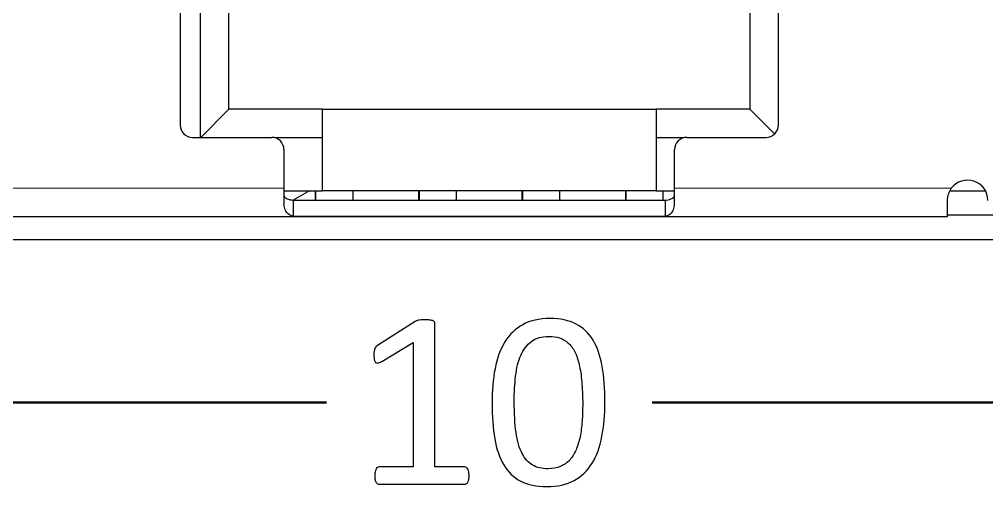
# Model space of a CAD drawing. Extents: x -260425 to 1294666, y -169889 to -2349.
# Drawn here: x 1001188.3 to 1001307.1, y -26643.9 to -26586.5 of the extents above; entities that cross this region are included whole.
import ezdxf

# ---------------------------------------------------------------- set-up
doc = ezdxf.new("R2010")
doc.units = 0
doc.header["$LTSCALE"] = 100
doc.layers.add('case', color=7, linetype='Continuous')
doc.layers.add('marking', color=7, linetype='Continuous')

# ---------------------------------------------------------------- blocks, each defined once
blk = doc.blocks.new('АТС')
at = {"layer": 'case', "lineweight": 25}
for points in [[(2757, -129.01), (2757, -129.01), (2757, -111.66), (2757, -111.66)], [(2821, -111.66), (2821, -111.66), (2821, -129.01), (2821, -129.01)], [(2753.5, -132.46), (2753.5, -132.46), (2753.5, -115.16), (2753.5, -115.16)], [(2751, -116.61), (2751, -116.61), (2751, -130.96), (2751, -130.96)], [(2824.5, -130.96), (2824.5, -130.96), (2824.5, -116.61), (2824.5, -116.61)], [(2753.55, -132.46), (2753.55, -132.46), (2757, -129.01), (2757, -129.01)], [(2768.5, -129.01), (2768.5, -129.01), (2757, -129.01), (2757, -129.01)], [(2768.5, -132.51), (2768.5, -132.51), (2768.5, -129.01), (2768.5, -129.01)], [(2768.5, -129.01), (2768.5, -129.01), (2809.5, -129.01), (2809.5, -129.01)], [(2809.5, -129.01), (2809.5, -129.01), (2809.5, -132.51), (2809.5, -132.51)], [(2821, -129.01), (2821, -129.01), (2809.5, -129.01), (2809.5, -129.01)], [(2824.03, -132.03), (2824.03, -132.03), (2821, -129.01), (2821, -129.01)], [(2752.5, -132.46), (2752.5, -132.46), (2762.25, -132.46), (2762.25, -132.46)], [(2768.5, -132.51), (2768.5, -132.51), (2762.63, -132.51), (2762.63, -132.51)], [(2768.5, -139.01), (2768.5, -139.01), (2768.5, -132.51), (2768.5, -132.51)], [(2809.5, -132.51), (2809.5, -132.51), (2809.5, -139.01), (2809.5, -139.01)], [(2812.87, -132.51), (2812.87, -132.51), (2809.5, -132.51), (2809.5, -132.51)], [(2813.25, -132.46), (2813.25, -132.46), (2823, -132.46), (2823, -132.46)], [(2763.75, -133.96), (2763.75, -133.96), (2763.75, -138.71), (2763.75, -138.71)], [(2811.75, -138.71), (2811.75, -138.71), (2811.75, -133.96), (2811.75, -133.96)], [(2763.75, -138.71), (2763.75, -138.71), (2763.75, -140.71), (2763.75, -140.71)], [(2763.75, -139.01), (2763.75, -139.01), (2768.5, -139.01), (2768.5, -139.01)], [(2766.91, -139.01), (2766.91, -139.01), (2764.87, -140.18), (2764.87, -140.18)], [(2767.6, -139.01), (2767.6, -139.01), (2767.6, -140.19), (2767.6, -140.19)], [(2767.65, -139.01), (2767.65, -139.01), (2767.65, -140.19), (2767.65, -140.19)], [(2809.5, -139.01), (2809.5, -139.01), (2768.5, -139.01), (2768.5, -139.01)], [(2772.25, -140.19), (2772.25, -140.19), (2772.25, -139.01), (2772.25, -139.01)], [(2780.3, -139.01), (2780.3, -139.01), (2780.3, -140.19), (2780.3, -140.19)], [(2780.35, -139.01), (2780.35, -139.01), (2780.35, -140.19), (2780.35, -140.19)], [(2784.95, -140.19), (2784.95, -140.19), (2784.95, -139.01), (2784.95, -139.01)], [(2793, -139.01), (2793, -139.01), (2793, -140.19), (2793, -140.19)], [(2793.05, -139.01), (2793.05, -139.01), (2793.05, -140.19), (2793.05, -140.19)], [(2797.65, -140.19), (2797.65, -140.19), (2797.65, -139.01), (2797.65, -139.01)], [(2805.7, -139.01), (2805.7, -139.01), (2805.7, -140.19), (2805.7, -140.19)], [(2805.75, -139.01), (2805.75, -139.01), (2805.75, -140.19), (2805.75, -140.19)], [(2809.5, -139.01), (2809.5, -139.01), (2811.75, -139.01), (2811.75, -139.01)], [(2810.35, -140.19), (2810.35, -140.19), (2810.35, -139.01), (2810.35, -139.01)], [(2811.75, -140.71), (2811.75, -140.71), (2811.75, -138.71), (2811.75, -138.71)], [(2845.59, -139.01), (2845.59, -139.01), (2849.94, -139.01), (2849.94, -139.01)], [(2764.92, -142.17), (2764.92, -142.17), (2764.92, -140.19), (2764.92, -140.19)], [(2764.92, -140.19), (2764.92, -140.19), (2810.58, -140.19), (2810.58, -140.19)], [(2810.58, -140.19), (2810.58, -140.19), (2810.58, -142.17), (2810.58, -142.17)], [(2845.25, -140.21), (2845.25, -140.21), (2845.25, -142.21), (2845.25, -142.21)], [(2845.25, -142.21), (2845.25, -142.21), (2730.25, -142.21), (2730.25, -142.21)], [(2810.58, -142.17), (2810.58, -142.17), (2764.92, -142.17), (2764.92, -142.17)], [(2913.75, -142.01), (2913.75, -142.01), (2845.25, -142.01), (2845.25, -142.01)], [(1965, -145.01), (1965, -145.01), (3427, -145.01), (3427, -145.01)]]:
    blk.add_open_spline(points, degree=3, dxfattribs=at)
for points, knots in [([(2751, -130.96), (2751, -131.35), (2751.16, -131.74), (2751.44, -132.02), (2751.44, -132.02), (2751.72, -132.3), (2752.1, -132.46), (2752.5, -132.46)], [0, 0, 0, 0, 0.333333, 0.333333, 0.333333, 0.333333, 1, 1, 1, 1]), ([(2823, -132.46), (2823.4, -132.46), (2823.78, -132.3), (2824.06, -132.02), (2824.06, -132.02), (2824.34, -131.74), (2824.5, -131.35), (2824.5, -130.96)], [0, 0, 0, 0, 0.333333, 0.333333, 0.333333, 0.333333, 1, 1, 1, 1]), ([(2763.75, -133.96), (2763.75, -133.56), (2763.59, -133.18), (2763.31, -132.9), (2763.31, -132.9), (2763.03, -132.62), (2762.65, -132.46), (2762.25, -132.46)], [0, 0, 0, 0, 0.333333, 0.333333, 0.333333, 0.333333, 1, 1, 1, 1]), ([(2813.25, -132.46), (2812.85, -132.46), (2812.47, -132.62), (2812.19, -132.9), (2812.19, -132.9), (2811.91, -133.18), (2811.75, -133.56), (2811.75, -133.96)], [0, 0, 0, 0, 0.333333, 0.333333, 0.333333, 0.333333, 1, 1, 1, 1]), ([(2850.25, -140.21), (2850.25, -139.13), (2849.56, -138.18), (2848.54, -137.84), (2848.54, -137.84), (2847.52, -137.5), (2846.4, -137.85), (2845.75, -138.71)], [0, 0, 0, 0, 0.333333, 0.333333, 0.333333, 0.333333, 1, 1, 1, 1]), ([(2845.75, -138.71), (2845.62, -138.91), (2845.49, -139.12), (2845.41, -139.34), (2845.41, -139.34), (2845.32, -139.56), (2845.27, -139.79), (2845.26, -140.02), (2845.26, -140.02), (2845.25, -140.08), (2845.25, -140.14), (2845.25, -140.21)], [0, 0, 0, 0, 0.25, 0.25, 0.25, 0.25, 0.5, 0.5, 0.5, 0.5, 1, 1, 1, 1]), ([(2763.75, -139.56), (2763.76, -139.62), (2763.77, -139.67), (2763.8, -139.72), (2763.8, -139.72), (2763.83, -139.78), (2763.88, -139.83), (2763.93, -139.87), (2763.93, -139.87), (2764.07, -139.98), (2764.24, -140.05), (2764.41, -140.1), (2764.41, -140.1), (2764.58, -140.14), (2764.75, -140.17), (2764.92, -140.19)], [0, 0, 0, 0, 0.2, 0.2, 0.2, 0.2, 0.4, 0.4, 0.4, 0.4, 0.6, 0.6, 0.6, 0.6, 1, 1, 1, 1]), ([(2810.58, -140.19), (2810.83, -140.15), (2811.08, -140.12), (2811.31, -140.02), (2811.31, -140.02), (2811.39, -139.99), (2811.47, -139.95), (2811.54, -139.89), (2811.54, -139.89), (2811.61, -139.84), (2811.68, -139.78), (2811.71, -139.7), (2811.71, -139.7), (2811.73, -139.66), (2811.74, -139.61), (2811.75, -139.56)], [0, 0, 0, 0, 0.2, 0.2, 0.2, 0.2, 0.4, 0.4, 0.4, 0.4, 0.6, 0.6, 0.6, 0.6, 1, 1, 1, 1]), ([(2764.92, -142.17), (2764.71, -142.09), (2764.49, -142.01), (2764.29, -141.86), (2764.29, -141.86), (2764.13, -141.74), (2763.98, -141.57), (2763.9, -141.35), (2763.9, -141.35), (2763.82, -141.16), (2763.78, -140.94), (2763.75, -140.71)], [0, 0, 0, 0, 0.25, 0.25, 0.25, 0.25, 0.5, 0.5, 0.5, 0.5, 1, 1, 1, 1]), ([(2810.58, -142.17), (2810.79, -142.09), (2811.01, -142.01), (2811.21, -141.86), (2811.21, -141.86), (2811.37, -141.74), (2811.52, -141.57), (2811.6, -141.35), (2811.6, -141.35), (2811.68, -141.16), (2811.72, -140.93), (2811.75, -140.71)], [0, 0, 0, 0, 0.25, 0.25, 0.25, 0.25, 0.5, 0.5, 0.5, 0.5, 1, 1, 1, 1])]:
    blk.add_open_spline(points, degree=3, knots=knots, dxfattribs=at)
at = {"layer": 'case', "lineweight": 18}
for points in [[(2729.75, -138.71), (2729.75, -138.71), (2763.75, -138.71), (2763.75, -138.71)], [(2811.75, -138.71), (2811.75, -138.71), (2845.75, -138.71), (2845.75, -138.71)]]:
    blk.add_open_spline(points, degree=3, dxfattribs=at)
at = {"layer": 'marking'}
for points, knots in [([(2786.5, -174.02), (2786.5, -174.21), (2786.48, -174.38), (2786.45, -174.51), (2786.45, -174.51), (2786.42, -174.64), (2786.38, -174.75), (2786.33, -174.83), (2786.33, -174.83), (2786.27, -174.92), (2786.21, -174.98), (2786.15, -175.01), (2786.15, -175.01), (2786.08, -175.05), (2786.01, -175.07), (2785.94, -175.07), (2785.94, -175.07), (2785.94, -175.07), (2775.46, -175.07), (2775.46, -175.07), (2775.46, -175.07), (2775.39, -175.07), (2775.32, -175.05), (2775.26, -175.01), (2775.26, -175.01), (2775.2, -174.98), (2775.14, -174.92), (2775.09, -174.83), (2775.09, -174.83), (2775.03, -174.75), (2774.99, -174.64), (2774.95, -174.51), (2774.95, -174.51), (2774.92, -174.38), (2774.91, -174.21), (2774.91, -174.02), (2774.91, -174.02), (2774.91, -173.83), (2774.92, -173.67), (2774.95, -173.54), (2774.95, -173.54), (2774.99, -173.4), (2775.02, -173.29), (2775.07, -173.21), (2775.07, -173.21), (2775.11, -173.12), (2775.17, -173.05), (2775.24, -173.01), (2775.24, -173.01), (2775.31, -172.96), (2775.38, -172.94), (2775.46, -172.94), (2775.46, -172.94), (2775.46, -172.94), (2779.64, -172.94), (2779.64, -172.94), (2779.64, -172.94), (2779.64, -172.94), (2779.64, -157.67), (2779.64, -157.67), (2779.64, -157.67), (2779.64, -157.67), (2775.76, -159.98), (2775.76, -159.98), (2775.76, -159.98), (2775.56, -160.08), (2775.4, -160.15), (2775.28, -160.17), (2775.28, -160.17), (2775.17, -160.19), (2775.07, -160.17), (2775, -160.1), (2775, -160.1), (2774.92, -160.03), (2774.87, -159.92), (2774.85, -159.77), (2774.85, -159.77), (2774.82, -159.61), (2774.81, -159.42), (2774.81, -159.18), (2774.81, -159.18), (2774.81, -159.01), (2774.82, -158.85), (2774.83, -158.73), (2774.83, -158.73), (2774.85, -158.6), (2774.87, -158.5), (2774.91, -158.42), (2774.91, -158.42), (2774.94, -158.34), (2774.98, -158.26), (2775.04, -158.2), (2775.04, -158.2), (2775.09, -158.14), (2775.17, -158.08), (2775.26, -158.02), (2775.26, -158.02), (2775.26, -158.02), (2779.89, -155.06), (2779.89, -155.06), (2779.89, -155.06), (2779.93, -155.03), (2779.98, -155), (2780.04, -154.98), (2780.04, -154.98), (2780.1, -154.96), (2780.18, -154.94), (2780.27, -154.92), (2780.27, -154.92), (2780.37, -154.9), (2780.47, -154.88), (2780.6, -154.88), (2780.6, -154.88), (2780.72, -154.87), (2780.88, -154.87), (2781.07, -154.87), (2781.07, -154.87), (2781.31, -154.87), (2781.52, -154.88), (2781.69, -154.9), (2781.69, -154.9), (2781.85, -154.93), (2781.98, -154.95), (2782.07, -154.99), (2782.07, -154.99), (2782.17, -155.03), (2782.22, -155.07), (2782.26, -155.13), (2782.26, -155.13), (2782.29, -155.18), (2782.3, -155.24), (2782.3, -155.31), (2782.3, -155.31), (2782.3, -155.31), (2782.3, -172.94), (2782.3, -172.94), (2782.3, -172.94), (2782.3, -172.94), (2785.93, -172.94), (2785.93, -172.94), (2785.93, -172.94), (2786.02, -172.94), (2786.1, -172.96), (2786.17, -173.01), (2786.17, -173.01), (2786.24, -173.05), (2786.3, -173.12), (2786.35, -173.21), (2786.35, -173.21), (2786.39, -173.29), (2786.43, -173.4), (2786.46, -173.54), (2786.46, -173.54), (2786.48, -173.67), (2786.5, -173.83), (2786.5, -174.02)], [0, 0, 0, 0, 0.025, 0.025, 0.025, 0.025, 0.05, 0.05, 0.05, 0.05, 0.075, 0.075, 0.075, 0.075, 0.1, 0.1, 0.1, 0.1, 0.125, 0.125, 0.125, 0.125, 0.15, 0.15, 0.15, 0.15, 0.175, 0.175, 0.175, 0.175, 0.2, 0.2, 0.2, 0.2, 0.225, 0.225, 0.225, 0.225, 0.25, 0.25, 0.25, 0.25, 0.275, 0.275, 0.275, 0.275, 0.3, 0.3, 0.3, 0.3, 0.325, 0.325, 0.325, 0.325, 0.35, 0.35, 0.35, 0.35, 0.375, 0.375, 0.375, 0.375, 0.4, 0.4, 0.4, 0.4, 0.425, 0.425, 0.425, 0.425, 0.45, 0.45, 0.45, 0.45, 0.475, 0.475, 0.475, 0.475, 0.5, 0.5, 0.5, 0.5, 0.525, 0.525, 0.525, 0.525, 0.55, 0.55, 0.55, 0.55, 0.575, 0.575, 0.575, 0.575, 0.6, 0.6, 0.6, 0.6, 0.625, 0.625, 0.625, 0.625, 0.65, 0.65, 0.65, 0.65, 0.675, 0.675, 0.675, 0.675, 0.7, 0.7, 0.7, 0.7, 0.725, 0.725, 0.725, 0.725, 0.75, 0.75, 0.75, 0.75, 0.775, 0.775, 0.775, 0.775, 0.8, 0.8, 0.8, 0.8, 0.825, 0.825, 0.825, 0.825, 0.85, 0.85, 0.85, 0.85, 0.875, 0.875, 0.875, 0.875, 0.9, 0.9, 0.9, 0.9, 0.925, 0.925, 0.925, 0.925, 0.95, 0.95, 0.95, 0.95, 1, 1, 1, 1]), ([(2803.19, -164.98), (2803.19, -166.52), (2803.07, -167.93), (2802.83, -169.2), (2802.83, -169.2), (2802.58, -170.47), (2802.18, -171.56), (2801.62, -172.48), (2801.62, -172.48), (2801.05, -173.39), (2800.32, -174.1), (2799.41, -174.6), (2799.41, -174.6), (2798.5, -175.1), (2797.37, -175.35), (2796.04, -175.35), (2796.04, -175.35), (2794.78, -175.35), (2793.72, -175.13), (2792.86, -174.68), (2792.86, -174.68), (2791.99, -174.23), (2791.3, -173.57), (2790.77, -172.69), (2790.77, -172.69), (2790.25, -171.82), (2789.87, -170.75), (2789.65, -169.47), (2789.65, -169.47), (2789.43, -168.2), (2789.32, -166.73), (2789.32, -165.08), (2789.32, -165.08), (2789.32, -163.55), (2789.44, -162.15), (2789.69, -160.87), (2789.69, -160.87), (2789.93, -159.6), (2790.34, -158.5), (2790.9, -157.59), (2790.9, -157.59), (2791.45, -156.67), (2792.19, -155.97), (2793.1, -155.47), (2793.1, -155.47), (2794.01, -154.96), (2795.13, -154.71), (2796.45, -154.71), (2796.45, -154.71), (2797.72, -154.71), (2798.78, -154.94), (2799.65, -155.39), (2799.65, -155.39), (2800.51, -155.84), (2801.21, -156.5), (2801.73, -157.37), (2801.73, -157.37), (2802.26, -158.24), (2802.63, -159.32), (2802.86, -160.59), (2802.86, -160.59), (2803.08, -161.87), (2803.19, -163.33), (2803.19, -164.98)], [0, 0, 0, 0, 0.058824, 0.058824, 0.058824, 0.058824, 0.117647, 0.117647, 0.117647, 0.117647, 0.176471, 0.176471, 0.176471, 0.176471, 0.235294, 0.235294, 0.235294, 0.235294, 0.294118, 0.294118, 0.294118, 0.294118, 0.352941, 0.352941, 0.352941, 0.352941, 0.411765, 0.411765, 0.411765, 0.411765, 0.470588, 0.470588, 0.470588, 0.470588, 0.529412, 0.529412, 0.529412, 0.529412, 0.588235, 0.588235, 0.588235, 0.588235, 0.647059, 0.647059, 0.647059, 0.647059, 0.705882, 0.705882, 0.705882, 0.705882, 0.764706, 0.764706, 0.764706, 0.764706, 0.823529, 0.823529, 0.823529, 0.823529, 0.882353, 0.882353, 0.882353, 0.882353, 1, 1, 1, 1]), ([(2800.46, -165.17), (2800.46, -164.17), (2800.42, -163.27), (2800.35, -162.48), (2800.35, -162.48), (2800.28, -161.68), (2800.17, -160.98), (2800.03, -160.37), (2800.03, -160.37), (2799.89, -159.76), (2799.71, -159.24), (2799.49, -158.8), (2799.49, -158.8), (2799.27, -158.36), (2799, -158), (2798.69, -157.72), (2798.69, -157.72), (2798.39, -157.43), (2798.03, -157.23), (2797.63, -157.1), (2797.63, -157.1), (2797.23, -156.97), (2796.79, -156.9), (2796.29, -156.9), (2796.29, -156.9), (2795.41, -156.9), (2794.7, -157.11), (2794.15, -157.52), (2794.15, -157.52), (2793.61, -157.94), (2793.17, -158.5), (2792.86, -159.23), (2792.86, -159.23), (2792.54, -159.95), (2792.33, -160.79), (2792.22, -161.77), (2792.22, -161.77), (2792.1, -162.74), (2792.05, -163.78), (2792.05, -164.89), (2792.05, -164.89), (2792.05, -166.39), (2792.12, -167.66), (2792.28, -168.71), (2792.28, -168.71), (2792.43, -169.76), (2792.68, -170.61), (2793.01, -171.27), (2793.01, -171.27), (2793.35, -171.93), (2793.78, -172.41), (2794.3, -172.71), (2794.3, -172.71), (2794.82, -173.01), (2795.45, -173.16), (2796.2, -173.16), (2796.2, -173.16), (2796.78, -173.16), (2797.29, -173.07), (2797.72, -172.88), (2797.72, -172.88), (2798.16, -172.69), (2798.54, -172.43), (2798.86, -172.09), (2798.86, -172.09), (2799.17, -171.74), (2799.43, -171.32), (2799.64, -170.84), (2799.64, -170.84), (2799.85, -170.35), (2800.01, -169.82), (2800.14, -169.23), (2800.14, -169.23), (2800.26, -168.64), (2800.34, -168), (2800.39, -167.32), (2800.39, -167.32), (2800.44, -166.63), (2800.46, -165.92), (2800.46, -165.17)], [0, 0, 0, 0, 0.047619, 0.047619, 0.047619, 0.047619, 0.095238, 0.095238, 0.095238, 0.095238, 0.142857, 0.142857, 0.142857, 0.142857, 0.190476, 0.190476, 0.190476, 0.190476, 0.238095, 0.238095, 0.238095, 0.238095, 0.285714, 0.285714, 0.285714, 0.285714, 0.333333, 0.333333, 0.333333, 0.333333, 0.380952, 0.380952, 0.380952, 0.380952, 0.428571, 0.428571, 0.428571, 0.428571, 0.47619, 0.47619, 0.47619, 0.47619, 0.52381, 0.52381, 0.52381, 0.52381, 0.571429, 0.571429, 0.571429, 0.571429, 0.619048, 0.619048, 0.619048, 0.619048, 0.666667, 0.666667, 0.666667, 0.666667, 0.714286, 0.714286, 0.714286, 0.714286, 0.761905, 0.761905, 0.761905, 0.761905, 0.809524, 0.809524, 0.809524, 0.809524, 0.857143, 0.857143, 0.857143, 0.857143, 0.904762, 0.904762, 0.904762, 0.904762, 1, 1, 1, 1])]:
    blk.add_open_spline(points, degree=3, knots=knots, dxfattribs=at)
at = {"layer": 'marking', "lineweight": 50}
for points in [[(2769, -165.03), (2769, -165.03), (2628.5, -165.03), (2628.5, -165.03)], [(2952.5, -165.03), (2952.5, -165.03), (2809, -165.03), (2809, -165.03)]]:
    blk.add_open_spline(points, degree=3, dxfattribs=at)

msp = doc.modelspace()

# ---------------------------------------------------------------- block references
msp.add_blockref('АТС', (998457.03, -26468.52))

doc.saveas('drawing.dxf')
